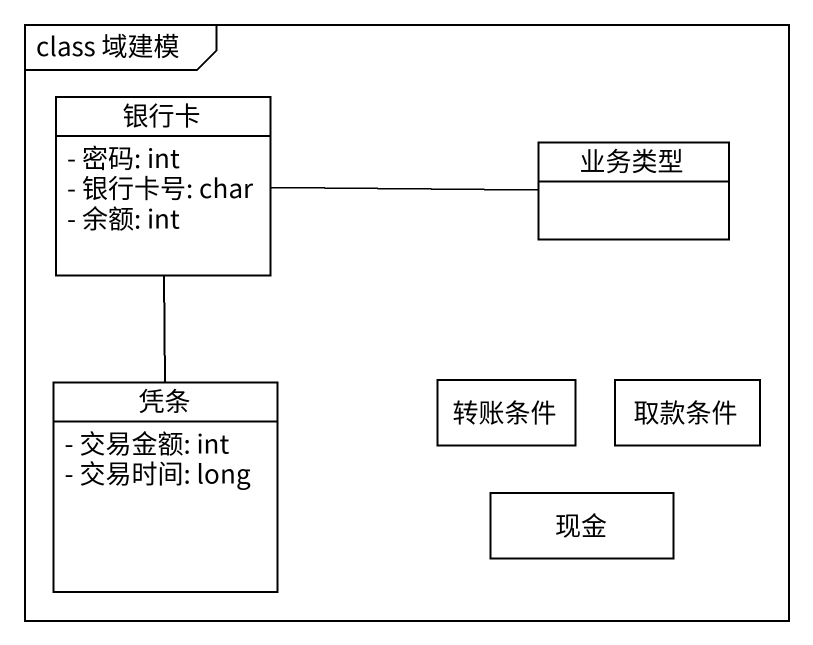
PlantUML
@startuml
mainframe class 域建模
hide circle
hide empty members
skinparam classAttributeIconSize 0
class 银行卡 {
  - 密码: int
  - 银行卡号: char
  - 余额: int
}
class 业务类型
class 凭条 {
  - 交易金额: int
  - 交易时间: long
}
class 转账条件
class 取款条件
class 现金
银行卡 -right- 业务类型
银行卡 -- 凭条
@enduml
